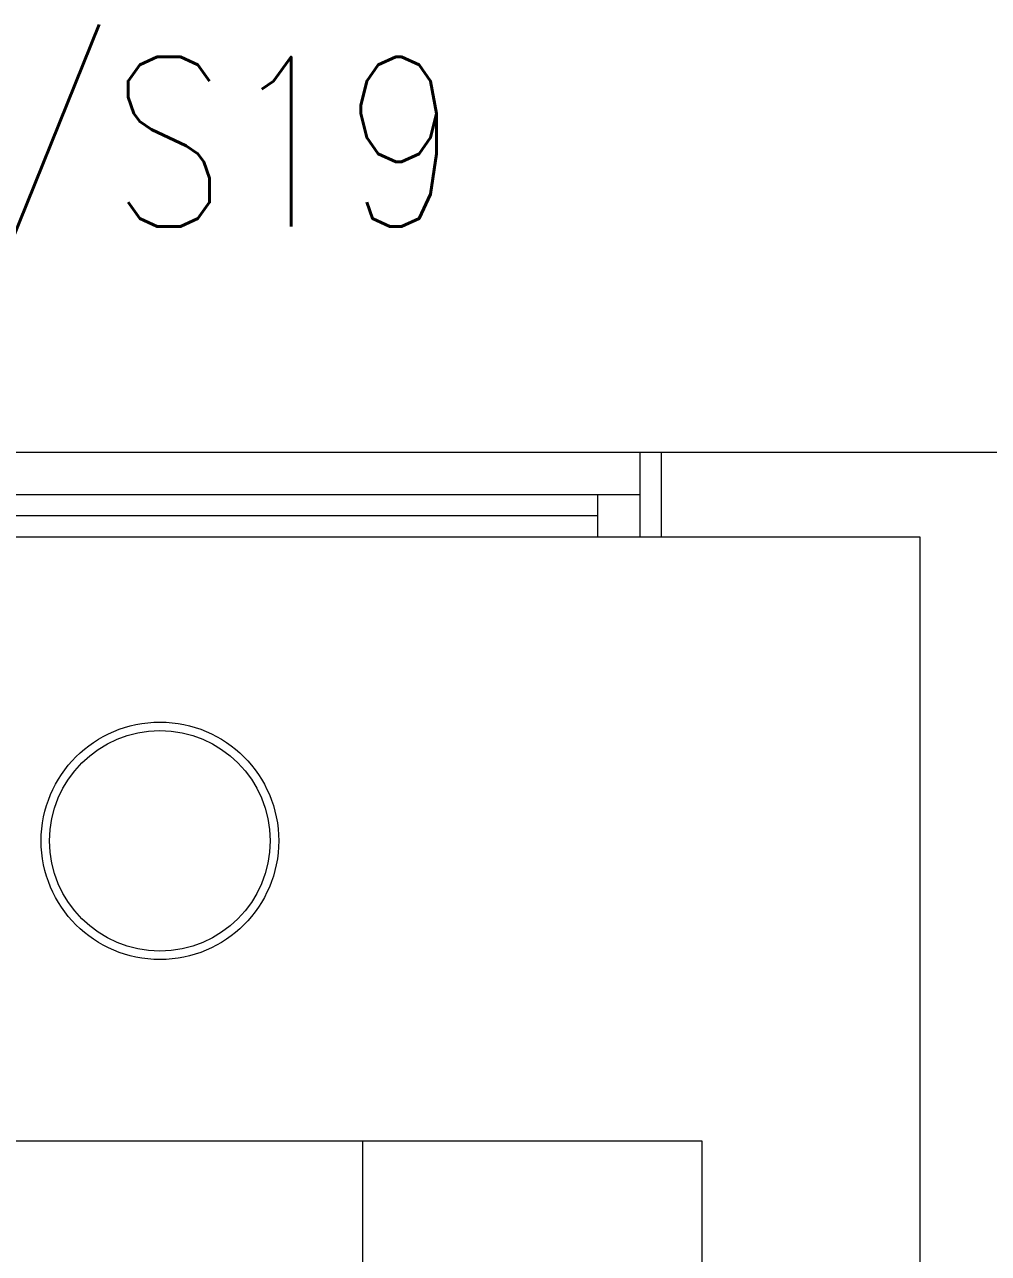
# Model space of a CAD drawing. Header units: inches. Extents: x -12418 to 242017, y -29325 to 19878.
# Drawn here: x 44128 to 45264, y -3692 to -2243 of the extents above; entities that cross this region are included whole.
import ezdxf
from ezdxf import colors
from ezdxf.entities.mleader import LeaderData, LeaderLine
from ezdxf.math import Vec2, Vec3

# ---------------------------------------------------------------- set-up
doc = ezdxf.new("R2010")
doc.units = ezdxf.units.IN
doc.header["$LTSCALE"] = 25
doc.header["$MEASUREMENT"] = 0
doc.linetypes.add('00-Ground Floor$0$HIDDEN', pattern=[9.525, 6.35, -3.175])
doc.linetypes.add('DASHDOT', pattern=[25.4, 12.7, -6.35, 0, -6.35])
doc.layers.get('0').update_dxf_attribs({"color": 8})
for name, color, linetype, lineweight in [('00-Ground Floor$0$Aluminum', 251, 'Continuous', 5), ('00-Ground Floor$0$LOADING', 253, 'Continuous', 5), ('00-Ground Floor$0$Walls', 251, 'Continuous', 5), ('E-LITE-CIRC', 6, 'Continuous', 25), ('E-LITE-CLNG-CNDT', 6, 'DASHDOT', 35)]:
    doc.layers.add(name, color=color, linetype=linetype, lineweight=lineweight)
doc.styles.add('DC_Simplex', font='SIMPLEX.shx', dxfattribs={"width": 0.7})

# ---------------------------------------------------------------- blocks, each defined once
blk = doc.blocks.new('00-Ground Floor$0$WM00001-P')
at = {"layer": '00-Ground Floor$0$LOADING'}
for radius in [0.14, 0.13]:
    blk.add_circle((0, 0), radius, dxfattribs=at)
blk = doc.blocks.new('00-Ground Floor$0$GF21043-P')
at = {"color": 0}
for p, q in [((-0.8, 0.75), (-0.8, 0)), ((-0.8, 0), (0.8, 0))]:
    blk.add_line(p, q, dxfattribs=at)
at = {"color": 0, "linetype": '00-Ground Floor$0$HIDDEN'}
blk.add_line((-0.4, 0.6), (-0.4, 0), dxfattribs=at)
blk = doc.blocks.new('00-Ground Floor$0$A$C37be4daf')
at = {"layer": '00-Ground Floor$0$Aluminum'}
for p, q in [((1416, 598.2), (216, 598.2)), ((241, 498.2), (241, 598.2)), ((291, 548.2), (291, 598.2)), ((291, 573.2), (1341, 573.2)), ((1391, 548.2), (241, 548.2)), ((1416, 498.2), (216, 498.2))]:
    blk.add_line(p, q, dxfattribs=at)
at = {"layer": '00-Ground Floor$0$Walls'}
blk.add_line((216, 498.2), (216, 598.2), dxfattribs=at)
blk = doc.blocks.new('00-Ground Floor')
at = {"layer": '00-Ground Floor$0$Walls'}
for p, q in [((37849.5, -2747.4, 0), (49047.9, -2747.4, 0)), ((41799, -2847.4, 0), (45182.9, -2847.4, 0)), ((45182.9, -2847.4, 0), (45182.9, -6847.4, 0))]:
    blk.add_line(p, q, dxfattribs=at)
at = {"rotation": 180}
blk.add_blockref('00-Ground Floor$0$A$C37be4daf', (45094.1, -2249.2, 0), dxfattribs=at)
at = {"layer": '00-Ground Floor$0$LOADING', "extrusion": (-2.24019e-05, -2.3453e-18, -1), "xscale": -1000, "yscale": 1000, "zscale": 1000, "rotation": 179.9999999999996}
blk.add_blockref('00-Ground Floor$0$WM00001-P', (-44287.4, -3205.6, -1), dxfattribs=at)
at = {"layer": '00-Ground Floor$0$LOADING', "extrusion": (2.24019e-05, 2.34868e-18, 1), "xscale": 1000, "yscale": 1000, "zscale": 1000, "rotation": 180}
blk.add_blockref('00-Ground Floor$0$GF21043-P', (44126.7, -3559.8, 1), dxfattribs=at)
blk = doc.blocks.new('ARR0W')
at = {"color": 45}
blk.add_ellipse((0, 0), major_axis=(0.4, 0), ratio=0.4, dxfattribs=at)
at = {"color": 45, "ltscale": 0.5}
blk.add_solid([(-1.4, 0.167), (-0.4, 0), (-1.4, -0.167)], dxfattribs=at)

msp = doc.modelspace()

# ---------------------------------------------------------------- block references
at = {"layer": 'E-LITE-CLNG-CNDT'}
msp.add_blockref('00-Ground Floor', (0, 0), dxfattribs=at)

# ---------------------------------------------------------------- leaders
at = {"layer": 'E-LITE-CIRC'}
ml = msp.add_multileader_mtext('Standard', dxfattribs=at)
ml.set_content('{\\Fdc_el_romans|c0;\\W0.8;TO\\Fromans|c0; \\Fsimplex|c0;UPP-GF/S19}', color=256, style='DC_Simplex')
ml.set_leader_properties()
ml.set_arrow_properties(name='ARR0W')
ml.build(insert=Vec2(0, 0))
ml.multileader.update_dxf_attribs({"dogleg_length": 200, "arrow_head_size": 140, "scale": 100})
ctx = ml.context
ctx.base_point, ctx.scale, ctx.char_height, ctx.arrow_head_size, ctx.landing_gap_size, ctx.plane_origin, ctx.plane_x_axis, ctx.plane_y_axis = Vec3(42647.1, -2414.8, 0), 100, 200, 140, 140, Vec3(55185.3, -8522.3, 0), Vec3(1, 0.000001, 0), Vec3(-0.000001, 1, 0)
notes = []
notes.append((ctx, [(0, (1, 1, 0), (42538.3, -2414.8, 0), (1, 0.000001, 0), 108.8, [(0, [(41874.9, -3015.2, 0)], 0, [])])]))
ctx.mtext.insert, ctx.mtext.text_direction, ctx.mtext.rotation, ctx.mtext.flow_direction = Vec3(42787.1, -2281.4, 0), Vec3(1, 0.000001, 0), 0.000001, 5
for ctx, leaders in notes:
    for number, flags, end, landing, length, lines in leaders:
        leader = LeaderData()
        leader.index, (leader.has_last_leader_line, leader.has_dogleg_vector, leader.attachment_direction) = number, flags
        leader.last_leader_point, leader.dogleg_vector, leader.dogleg_length = Vec3(end), Vec3(landing), length
        for number, points, colour, breaks in lines:
            line = LeaderLine()
            line.index, line.vertices, line.color, line.breaks = number, Vec3.list(points), colors.encode_raw_color(colour), breaks
            leader.lines.append(line)
        ctx.leaders.append(leader)

doc.saveas('drawing.dxf')
